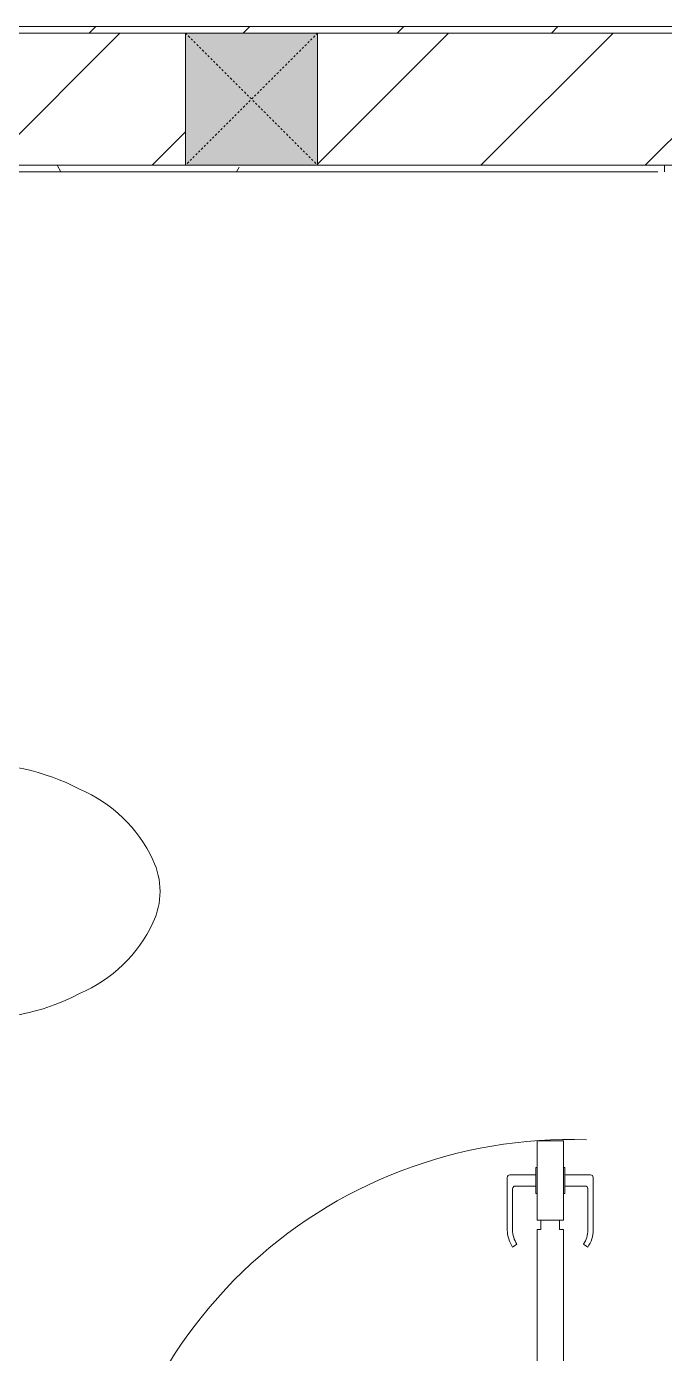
# Model space of a CAD drawing. Header units: millimetres. Extents: x 5356 to 209803, y -16346 to 109894.
# Drawn here: x 86412 to 87378, y 31537 to 33547 of the extents above; entities that cross this region are included whole.
import ezdxf

# ---------------------------------------------------------------- set-up
doc = ezdxf.new("R2010")
doc.units = ezdxf.units.MM
doc.linetypes.add('Dash', pattern=[6, 3, -3])
doc.linetypes.add('Grid Line', pattern=[22.225, 12.7, -3.175, 3.175, -3.175])
for name, color, linetype, lineweight in [('0-1', 7, 'Continuous', 5), ('A-DETL-GENF-1', 9, 'Continuous', 9), ('A-DOOR-1', 9, 'Continuous', 9), ('A-WALL', 113, 'Continuous', 9), ('A-WALL-3', 113, 'Continuous', 18), ('A-WALL-PATT-1', 10, 'Continuous', 9), ('A-WALL-PATT-3', 111, 'Continuous', 9), ('I-WALL-1', 253, 'Continuous', 18), ('I-WALL-3', 2, 'Continuous', 18), ('P-SANR-FIXT-1', 9, 'Continuous', 9), ('S-COLS', 52, 'Continuous', 9), ('S-COLS-1', 254, 'Continuous', 5), ('S-COLS-4', 52, 'Continuous', 18), ('S-COLS-5', 52, 'Dash', 9), ('S-COLS-HDLN', 52, 'Dash', 9), ('S-GRID-1', 1, 'Grid Line', 9)]:
    doc.layers.add(name, color=color, linetype=linetype, lineweight=lineweight)

# ---------------------------------------------------------------- blocks, each defined once
blk = doc.blocks.new('TOILET - TOILET-348229-TKCS_MB ĐỊNH VỊ MỐC TỌA ĐỘ CÔNG TRÌNH')
at = {"layer": 'P-SANR-FIXT-1'}
for p, q in [((214.1995318668313, -19.05000000000122), (-214.1995318667546, -19.04999999999851)), ((193.97078499803, -19.91553583143607), (-193.9707849979227, -19.91553583143236)), ((-171.7035516261501, -330.2570353388664), (-178.5826640776578, -355.4610644590122)), ((171.7035516262215, -330.2570353388655), (178.5826640777298, -355.4610644590144))]:
    blk.add_line(p, q, dxfattribs=at)
for centre, radius, start, end in [((-46.13760999738189, -111.133930885133), 191.6357479952151, 151.2809300415396, 176.4513422227688), ((-193.7090153667803, -26.38577465451942), 6.475531929314479, 92.31678001281682, 156.2861880749644), ((193.7090153668564, -26.38577465452188), 6.47553192931448, 23.71381192502309, 87.68321998690784), ((46.13760999745864, -111.1339308851331), 191.6357479952132, 3.548657777229072, 28.71906995845935), ((-9.838022255078874, -107.1523688825703), 207.3032811351502, 156.2861880749646, 203.7138119250351), ((9.838022255153959, -107.1523688825704), 207.3032811351502, 336.2861880749622, 23.71381192503435), ((1.853693360708327, -114.1101153993178), 239.7192469555727, 176.451342222769, 195.2960603541507), ((-1.853693360632019, -114.1101153993178), 239.7192469555715, 344.7039396458467, 3.548657777229256), ((-4.003353977857214, -115.7119893735312), 233.6470971093106, 195.2960603541508, 215.2146594502504), ((4.003353977931188, -115.7119893735311), 233.6470971093119, 324.7853405497476, 344.7039396458467), ((-189.0800195427674, -185.5076524089137), 11.68855928237306, 205.4104838228699, 277.5788024475714), ((178.9093763268637, -2951.264857805509), 2778.442103370485, 97.23514351628582, 97.57880244757047), ((-14.30394237479296, -1400.385881402284), 1215.583629418794, 90.3973723660729, 97.40697298192794), ((4.388159971324968e-11, -3462.789958907384), 3278.037309305237, 89.60262763392805, 90.3973723660729), ((14.30394237485165, -1400.385881402284), 1215.583629418795, 82.59302701807263, 89.60262763392828), ((-178.9093763268247, -2951.264857805507), 2778.442103370487, 82.42119755242916, 82.76485648371191), ((189.0800195428416, -185.5076524089161), 11.68855928237307, 262.4211975523414, 334.5895161771278), ((0.5529167513281621, -792.1312904916649), 586.9119850767163, 95.83215379759358, 108.9926663103517), ((3.571972249606972e-11, -415.9841640074298), 206.1039568836559, 90.00000000000017, 122.0731667070444), ((3.282794167370461e-11, -786.7181433958776), 581.470672880702, 84.16784620241312, 95.83215379759358), ((3.544900571374513e-11, -415.9841640074298), 206.1039568836562, 57.92683329295567, 89.99999999999942), ((-0.5529167512617627, -792.1312904916649), 586.9119850767158, 71.00733368964713, 84.16784620241312), ((-194.9505441312366, -224.1118388292315), 13.81066364226807, 230.6723682122974, 288.9926663103689), ((194.9505441313103, -224.111838829234), 13.81066364226808, 251.0073336896472, 309.3276317877064), ((-343.4828822549819, -327.3986474169055), 167.3360765967514, 355.4558907417207, 27.37996643146821), ((-0.3874102947869895, -383.9560718636442), 179.5349737637684, 127.4035971626914, 162.5964028373153), ((0.3874102948585643, -383.9560718636442), 179.5349737637686, 17.40359716268476, 52.59640283730875), ((343.4828822550533, -327.3986474169097), 167.3360765967504, 152.6200335685317, 184.5441092582795), ((-719.24604541987, -297.5343536763932), 544.2841245188786, 346.0536205488104, 355.4558907417197), ((719.2460454198704, -297.5343536764119), 544.284124518806, 184.544109258279, 190.2879440585227), ((-1948.348746160097, -805.1146347579743), 2171.196004482318, 9.680981042718196, 10.89490707434008), ((137.1458721769089, -461.1864712179135), 329.7550814439056, 174.348719896015, 207.6877737289363), ((-137.1458721768386, -461.1864712179119), 329.7550814439059, 332.3122262710613, 3.683462135593233), ((45.14871311199176, -528.5992639728623), 217.6295211508281, 203.2216389143075, 244.771831349566), ((-45.14871311192206, -528.5992639728618), 217.6295211508283, 295.2281686504313, 336.778361085689), ((3.411031457289937e-11, -624.4228520098749), 111.7023465450977, 244.7718313495653, 295.2281686504309)]:
    blk.add_arc(centre, radius, start, end, dxfattribs=at)
blk = doc.blocks.new('DOOR_CW_01 CANH MO-PANEL KINH - DIG_02-800x2200-CỬA NHÔM KÍNH-401063-TKCS_MB ĐỊNH VỊ MỐC TỌA ĐỘ CÔNG TRÌNH')
at = {"layer": 'A-DETL-GENF-1'}
for p, q in [((-347.0000000000102, -182.0000000009743), (-347.0000000000105, -62.00000000097534)), ((-347.0000000000105, -62.00000000097534), (-307.0000000000057, -62.00000000097528)), ((-307.0000000000057, -62.00000000097528), (-307.0000000000055, -182.0000000009742)), ((-307.0000000000055, -182.0000000009742), (-347.0000000000103, -182.0000000009743)), ((-347.0000000000114, -196.0000000009744), (-341.0000000000114, -196.0000000009744)), ((-347.0000000000107, -638.0000000009801), (-347.0000000000114, -196.0000000009743)), ((-341.0000000000114, -196.0000000009744), (-341.0000000000114, -182.0000000009743)), ((-341.0000000000114, -182.0000000009743), (-313.0000000000063, -182.0000000009742)), ((-313.0000000000063, -182.0000000009743), (-313.0000000000063, -196.0000000009744)), ((-307.0000000000063, -196.0000000009743), (-313.0000000000063, -196.0000000009743)), ((-307.0000000000063, -196.0000000009743), (-307.0000000000056, -638.0000000009801)), ((-383.861841993011, -611.1890603651834), (-377.3086256386989, -615.7776718559918)), ((-270.1381580070056, -611.1890603651833), (-276.6913743613176, -615.7776718559917)), ((-392.0000000000061, -637.0000000009805), (-392.0000000000057, -716.4987005529379)), ((-384.0000000000059, -699.5012994490228), (-384.000000000006, -637.0000000009803)), ((-347.0000000000107, -638.0000000009801), (-341.0000000000107, -638.0000000009801)), ((-341.0000000000107, -652.000000000982), (-341.0000000000107, -638.0000000009803)), ((-307.0000000000056, -638.0000000009801), (-313.0000000000056, -638.0000000009801)), ((-313.0000000000056, -638.0000000009801), (-313.0000000000056, -652.0000000009818)), ((-270.0000000000102, -699.5012994490226), (-270.0000000000103, -637.00000000098)), ((-262.0000000000102, -637.0000000009803), (-262.0000000000103, -716.4987005529377)), ((-307.0000000000056, -652.000000000982), (-347.0000000000107, -652.000000000982)), ((-347.0000000000107, -652.000000000982), (-347.0000000000105, -772.0000000009798)), ((-313.0000000000056, -652.000000000982), (-341.0000000000107, -652.000000000982)), ((-307.0000000000054, -772.0000000009796), (-307.0000000000056, -652.0000000009819)), ((-349.0000000000062, -692.2316435558546), (-349.0000000000061, -731.768356446106)), ((-347.0000000000062, -692.2316435558545), (-349.0000000000062, -692.2316435558545)), ((-347.0000000000062, -692.2316435558546), (-347.000000000006, -731.768356446106)), ((-307.0000000000101, -692.2316435558546), (-307.0000000000101, -731.768356446106)), ((-307.0000000000101, -692.2316435558545), (-305.0000000000101, -692.2316435558545)), ((-305.0000000000101, -692.2316435558546), (-305.0000000000101, -731.768356446106)), ((-349.0000000000061, -720.4987005529379), (-388.0000000000058, -720.4987005529379)), ((-349.0000000000061, -703.5012994490227), (-380.0000000000059, -703.5012994490227)), ((-305.00000000001, -703.5012994490227), (-274.0000000000102, -703.5012994490227)), ((-305.0000000000101, -720.4987005529376), (-266.0000000000103, -720.4987005529376)), ((-349.000000000006, -731.7683564461059), (-347.0000000000059, -731.7683564461059)), ((-305.0000000000101, -731.7683564461059), (-307.0000000000101, -731.7683564461059)), ((-347.0000000000105, -772.0000000009796), (-307.0000000000054, -772.0000000009796))]:
    blk.add_line(p, q, dxfattribs=at)
blk.add_circle((-357.0000000000076, -60.00000000097616), 10, dxfattribs=at)
for centre, radius, start, end in [((-357.0000000000076, -60.00000000097616), 713.9999999999995, 267.9999999999996, 4.452776554048924e-14), ((-347.0000000000063, -637.0000000009803), 44.99999999999993, 145.0000000000003, 180.0000000000003), ((-347.0000000000063, -637.0000000009803), 36.99999999999972, 145.0000000000002, 180.0000000000001), ((-307.0000000000101, -637.0000000009803), 36.99999999999977, 0, 34.9999999999999), ((-307.0000000000101, -637.0000000009803), 44.99999999999989, 359.9999999999995, 34.99999999999989), ((-380.0000000000059, -699.5012994490231), 4, 180, 269.9999999999996), ((-274.0000000000103, -699.5012994490226), 4, 269.9999999999996, 0), ((-388.0000000000057, -716.498700552938), 3.999999999999943, 180, 269.9999999999996), ((-266.0000000000103, -716.4987005529377), 4, 269.9999999999996, 0)]:
    blk.add_arc(centre, radius, start, end, dxfattribs=at)
at = {"layer": 'A-DOOR-1'}
for p, q in [((-400.000000000008, -50.000000000974), (-400.0000000000083, 49.99999999999871)), ((-400.0000000000083, 49.99999999999871), (-350.000000000008, 49.99999999904497)), ((-350.000000000008, 49.99999999904497), (-350.0000000000079, -9.671949241507605e-10)), ((349.9999999999898, -9.650376497916114e-10), (349.9999999999897, 49.99999999904722)), ((349.9999999999897, 49.99999999904722), (399.9999999999914, 50.00000000000129)), ((399.9999999999914, 50.00000000000129), (399.9999999999917, -50.00000000097142)), ((-360.0000000000089, -9.672203038491034e-10), (-360.0000000000086, -50.00000000097387)), ((-350.0000000000079, -9.671925741786918e-10), (-360.0000000000089, -9.672203038491034e-10)), ((359.9999999999908, -9.650038101938207e-10), (349.9999999999898, -9.650376497916114e-10)), ((359.9999999999909, -50.00000000097155), (359.9999999999908, -9.650038101938207e-10)), ((-360.0000000000086, -50.00000000097387), (-400.000000000008, -50.000000000974)), ((-357.0000000000089, -50.00000000098048), (-332.0000000000089, -50.00000000098048)), ((399.9999999999917, -50.00000000097142), (359.9999999999909, -50.00000000097155))]:
    blk.add_line(p, q, dxfattribs=at)
blk = doc.blocks.new('NCV_TKTC_TANG 1_rvt-1-TKCS_MB ĐỊNH VỊ MỐC TỌA ĐỘ CÔNG TRÌNH')
at = {"layer": 'A-WALL-PATT-1'}
h = blk.add_hatch(dxfattribs=at)
h.set_pattern_fill('FP_4', color=256, style=0, pattern_type=2)
h.set_pattern_definition([(0, (0, 0), (894.08, 223.52), [73.762, -596.798, 73.762, -596.798, -3576.32]), (0, (0, 0), (894.08, 223.52), [-1341.12, 73.762, -1267.358, 73.762, -596.798, -1564.64]), (0, (0, 0), (894.08, 223.52), [-3352.8, 73.762, -373.278, 73.762, -1043.838]), (120, (335.28, 111.76), (-640.6139982538975, 662.535993015591), [73.76199999999999, -596.7979999999999, 73.76199999999999, -4173.117999999999]), (120, (335.28, 111.76), (-640.6139982538975, 662.535993015591), [-744.3219999999999, -596.7979999999999, 73.76199999999999, -1267.358, -2235.199999999999]), (120, (335.28, 111.76), (-640.6139982538975, 662.535993015591), [-2682.239999999999, 73.76199999999999, -596.7979999999999, 73.76199999999999, -1490.878]), (120, (335.28, 111.76), (-640.6139982538975, 662.535993015591), [-3426.561999999999, -373.278, 73.76199999999999, -1043.838]), (240, (447.04, 558.8), (-253.4660017461021, -886.055993015591), [73.762, -596.798, 73.762, -4173.117999999999]), (240, (447.04, 558.8), (-253.4660017461021, -886.055993015591), [-744.322, -596.798, 73.762, -1267.358, -2235.2]), (240, (447.04, 558.8), (-253.4660017461021, -886.055993015591), [-2682.24, 73.762, -596.798, 73.762, -1490.878]), (240, (447.04, 558.8), (-253.4660017461021, -886.055993015591), [-3426.562, -373.278, 73.762, -1043.838])])
h.paths.add_polyline_path([(87377.56428701626, 33326.93603804355), (87377.56428701626, 33336.93603804356), (85887.56428701647, 33336.93603804356), (85887.56428701647, 33326.9360380436), (87367.56428701626, 33326.93603804355)])
at = {"layer": 'I-WALL-1'}
for p, q in [((87377.56428701615, 33336.93603804352), (85887.56428701639, 33336.93603804352)), ((85887.56428701639, 33326.93603804356), (87367.56428701615, 33326.9360380435)), ((87377.56428701615, 33326.9360380435), (87377.56428701615, 33336.93603804352))]:
    blk.add_line(p, q, dxfattribs=at)
at = {"layer": 'A-DOOR-1', "rotation": 180}
blk.add_blockref('DOOR_CW_01 CANH MO-PANEL KINH - DIG_02-800x2200-CỬA NHÔM KÍNH-401063-TKCS_MB ĐỊNH VỊ MỐC TỌA ĐỘ CÔNG TRÌNH', (86877.56428701639, 31086.93603804358), dxfattribs=at)
at = {"layer": 'P-SANR-FIXT-1', "rotation": 89.9999999999999}
blk.add_blockref('TOILET - TOILET-348229-TKCS_MB ĐỊNH VỊ MỐC TỌA ĐỘ CÔNG TRÌNH', (85877.56428701639, 32236.93603804403), dxfattribs=at)
blk = doc.blocks.new('G1_SOF - BO TRU - 200x200-3050151-TKCS_MB ĐỊNH VỊ MỐC TỌA ĐỘ CÔNG TRÌNH')
at = {"layer": 'S-COLS-HDLN'}
for p, q in [((-100.0000000000001, 99.99999999999922), (100.0000000000004, -100.0000000000001)), ((100, 99.9999999999998), (-99.99999999999943, -100.0000000000007))]:
    blk.add_line(p, q, dxfattribs=at)

msp = doc.modelspace()

# ---------------------------------------------------------------- hatches: boundary and pattern name
at = {"layer": 'A-WALL-PATT-3'}
h = msp.add_hatch(dxfattribs=at)
h.set_pattern_fill('FP_8', color=256, style=0, pattern_type=2)
h.set_pattern_definition([(45, (0, 0), (-116.6726188957803, 116.6726188957803), [])])
h.paths.add_polyline_path([(101367.5642870165, 33536.93603804435), (104202.5642870165, 33536.93603804435), (104202.5642870165, 33546.93603804438), (101367.5642870165, 33546.93603804438)])
h.paths.add_polyline_path([(86652.25811673954, 33536.93603804442), (90337.56428701627, 33536.93603804442), (90337.56428701627, 33546.93603804445), (85247.56428701637, 33546.93603804445), (85247.56428701637, 33536.93603804442), (86455.48062683831, 33536.93603804442)])
h.paths.add_polyline_path([(100277.5642870165, 33536.93603804442), (100277.5642870165, 33546.93603804438), (93167.56428701628, 33546.93603804438), (93167.56428701628, 33536.93603804442), (100127.5642870164, 33536.93603804442)])
h.paths.add_polyline_path([(83327.56428701646, 33536.93603804442), (84257.56428701639, 33536.93603804442), (84255.37678701659, 33546.93603804445), (83317.56428701643, 33546.93603804445), (83317.56428701643, 33536.93603804442)])
h.paths.add_polyline_path([(91577.56428701628, 33536.93603804442), (92077.56428701626, 33536.93603804442), (92075.37678701647, 33546.93603804438), (91427.5642870163, 33546.93603804445), (91427.5642870163, 33536.9360380453)])
h = msp.add_hatch(dxfattribs=at)
h.set_pattern_fill('FP_1', color=256, style=0, pattern_type=2)
h.set_pattern_definition([(45, (0, 0), (-124.4507934888324, 124.4507934888324), [])])
h.paths.add_polyline_path([(90086.77836286942, 33336.93603804523), (90337.5642870163, 33336.93603804523), (90337.5642870163, 33536.93603804526), (86852.25811673953, 33536.93603804526), (86852.25811673953, 33336.93603804523), (87665.91320551536, 33336.93603804523)])
h.paths.add_polyline_path([(86152.87248216906, 33336.93603804523), (86652.25811673954, 33336.93603804523), (86652.25811673954, 33536.93603804526), (85247.56428701637, 33536.93603804526), (85247.56428701637, 33336.93603804531), (85877.56428701637, 33336.93603804523)])
h.paths.add_polyline_path([(91577.56428701628, 33336.93603804523), (91577.56428701628, 33536.93603804526), (91427.5642870163, 33536.93603804526), (91427.5642870163, 33336.93603804523)])
h.paths.add_polyline_path([(83777.56428701646, 33336.93603804531), (84257.56428701639, 33336.93603804531), (84257.56428701639, 33536.93603804526), (83777.56428701646, 33536.93603804526), (83777.56428701646, 33376.93603804529)])
at = {"layer": 'S-COLS-1'}
msp.add_hatch(color=256, dxfattribs=at).paths.add_polyline_path([(86652.25811673954, 33336.93603804531), (86852.25811673953, 33336.93603804531), (86852.25811673953, 33536.93603804526), (86652.25811673954, 33536.93603804526)])

# ---------------------------------------------------------------- linework, layer by layer
at = {"layer": 'A-WALL'}
for p, q in [((86652.25811673942, 33536.93603804521), (85247.56428701628, 33536.93603804521)), ((85247.56428701628, 33536.93603804438), (86652.25811673942, 33536.93603804438)), ((86652.25811673942, 33336.93603804519), (86652.25811673942, 33536.93603804521)), ((90337.5642870162, 33536.93603804521), (86852.25811673942, 33536.93603804521)), ((86852.25811673942, 33536.93603804521), (86852.25811673942, 33336.93603804519)), ((86852.25811673942, 33536.93603804438), (90337.56428701617, 33536.93603804438))]:
    msp.add_line(p, q, dxfattribs=at)
at = {"layer": 'A-WALL-3'}
for p, q in [((85877.56428701628, 33336.93603804519), (86652.25811673942, 33336.93603804519)), ((86852.25811673942, 33336.93603804519), (90337.5642870162, 33336.93603804519))]:
    msp.add_line(p, q, dxfattribs=at)
at = {"layer": 'I-WALL-3'}
for p, q in [((90337.56428701617, 33546.93603804441), (85247.56428701628, 33546.93603804441)), ((86652.25811673942, 33536.93603804438), (86852.25811673942, 33536.93603804438))]:
    msp.add_line(p, q, dxfattribs=at)
at = {"layer": 'S-COLS'}
for p, q in [((86652.25811673942, 33536.93603804521), (86652.25811673942, 33336.93603804526)), ((86852.25811673942, 33336.93603804526), (86852.25811673942, 33536.93603804521))]:
    msp.add_line(p, q, dxfattribs=at)
at = {"layer": 'S-COLS-4'}
for p, q in [((86852.25811673942, 33536.93603804521), (86652.25811673942, 33536.93603804521)), ((86652.25811673942, 33336.93603804526), (86852.25811673942, 33336.93603804526))]:
    msp.add_line(p, q, dxfattribs=at)
at = {"layer": 'S-GRID-1'}
msp.add_line((131551.7912712215, 33536.93603804507), (29351.79127122152, 33536.9360380454), dxfattribs=at)

# ---------------------------------------------------------------- block references
at = {"layer": '0-1'}
msp.add_blockref('NCV_TKTC_TANG 1_rvt-1-TKCS_MB ĐỊNH VỊ MỐC TỌA ĐỘ CÔNG TRÌNH', (0, 0), dxfattribs=at)
at = {"layer": 'S-COLS-5'}
msp.add_blockref('G1_SOF - BO TRU - 200x200-3050151-TKCS_MB ĐỊNH VỊ MỐC TỌA ĐỘ CÔNG TRÌNH', (86752.25811673942, 33436.93603804523), dxfattribs=at)

doc.saveas('drawing.dxf')
